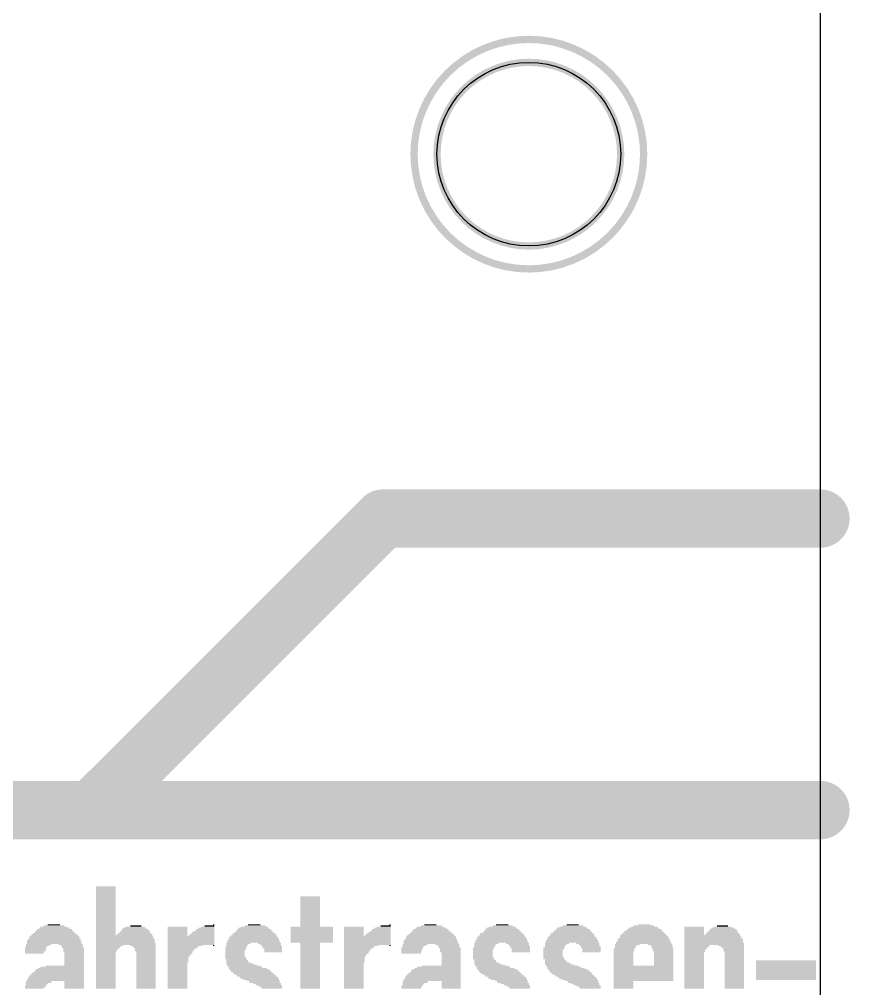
# Model space of a CAD drawing. Extents: x -1 to 100, y 0 to 61.
# Drawn here: x 85.1 to 99.57, y 32.45 to 49.34 of the extents above; entities that cross this region are included whole.
import ezdxf

# ---------------------------------------------------------------- set-up
doc = ezdxf.new("R2010")
doc.units = 0
for name, color, linetype in [('115', 151, 'CONTINUOUS'), ('117', 190, 'CONTINUOUS'), ('170', 151, 'CONTINUOUS'), ('20', 31, 'CONTINUOUS')]:
    doc.layers.add(name, color=color, linetype=linetype)

# ---------------------------------------------------------------- blocks, each defined once
blk = doc.blocks.new('RECT')
blk.add_solid([(-0.5, -0.5), (0.5, -0.5), (-0.5, 0.5), (0.5, 0.5)])

msp = doc.modelspace()

# ---------------------------------------------------------------- linework, layer by layer
at = {"layer": '115', "const_width": 1.016}
for points in [[(86.36, 35.56), (91.44, 40.64)], [(91.44, 40.64), (99.06, 40.64)], [(76.2, 35.56), (86.36, 35.56)], [(86.36, 35.56), (99.06, 35.56)]]:
    msp.add_lwpolyline(points, dxfattribs=at)
at = {"layer": '115', "const_width": 0.508}
for points in [[(91.44, 40.894, 1), (91.44, 40.386)], [(91.62, 40.46, 1), (91.26, 40.82)], [(99.06, 40.386, 1), (99.06, 40.894)], [(86.36, 35.814, 1), (86.36, 35.306)], [(86.18, 35.74, 1), (86.54, 35.38)], [(86.36, 35.306, 1), (86.36, 35.814)], [(99.06, 35.306, 1), (99.06, 35.814)]]:
    msp.add_lwpolyline(points, format="xyb", dxfattribs=at)
at = {"layer": '117', "const_width": 0.127}
for points in [[(93.98, 44.99, 1), (93.98, 48.99, 1), (93.98, 44.99)], [(93.98, 45.39, 1), (93.98, 48.59, 1), (93.98, 45.39)]]:
    msp.add_lwpolyline(points, format="xyb", dxfattribs=at)
at = {"layer": '20'}
msp.add_line((99.06, 0), (99.06, 60.96), dxfattribs=at)
msp.add_circle((93.98, 46.99), 1.6, dxfattribs=at)

# ---------------------------------------------------------------- block references
at = {"layer": '170'}
for p, xscale, yscale in [((86.61, 34.22), 0.34, 0.02), ((86.61, 34.195), 0.34, 0.03), ((86.61, 34.17), 0.34, 0.02), ((86.61, 34.15), 0.34, 0.02), ((86.61, 34.13), 0.34, 0.02), ((86.61, 34.11), 0.34, 0.02), ((86.61, 34.09), 0.34, 0.02), ((86.61, 34.07), 0.34, 0.02), ((86.61, 34.05), 0.34, 0.02), ((86.61, 34.025), 0.34, 0.03), ((86.61, 34), 0.34, 0.02), ((86.61, 33.98), 0.34, 0.02), ((86.61, 33.96), 0.34, 0.02), ((86.61, 33.94), 0.34, 0.02), ((90.17, 34.05), 0.34, 0.02), ((90.17, 34.025), 0.34, 0.03), ((90.17, 34), 0.34, 0.02), ((90.17, 33.98), 0.34, 0.02), ((90.17, 33.96), 0.34, 0.02), ((90.17, 33.94), 0.34, 0.02), ((86.61, 33.92), 0.34, 0.02), ((86.61, 33.9), 0.34, 0.02), ((86.61, 33.88), 0.34, 0.02), ((86.61, 33.86), 0.34, 0.02), ((86.61, 33.835), 0.34, 0.03), ((86.61, 33.81), 0.34, 0.02), ((86.61, 33.79), 0.34, 0.02), ((86.61, 33.77), 0.34, 0.02), ((90.17, 33.92), 0.34, 0.02), ((90.17, 33.9), 0.34, 0.02), ((90.17, 33.88), 0.34, 0.02), ((90.17, 33.86), 0.34, 0.02), ((90.17, 33.835), 0.34, 0.03), ((90.17, 33.81), 0.34, 0.02), ((90.17, 33.79), 0.34, 0.02), ((90.17, 33.77), 0.34, 0.02), ((86.61, 33.75), 0.34, 0.02), ((86.61, 33.73), 0.34, 0.02), ((86.61, 33.71), 0.34, 0.02), ((86.61, 33.69), 0.34, 0.02), ((86.61, 33.67), 0.34, 0.02), ((86.61, 33.645), 0.34, 0.03), ((86.61, 33.62), 0.34, 0.02), ((86.61, 33.6), 0.34, 0.02), ((90.17, 33.75), 0.34, 0.02), ((90.17, 33.73), 0.34, 0.02), ((90.17, 33.71), 0.34, 0.02), ((90.17, 33.69), 0.34, 0.02), ((90.17, 33.67), 0.34, 0.02), ((90.17, 33.645), 0.34, 0.03), ((90.17, 33.62), 0.34, 0.02), ((90.17, 33.6), 0.34, 0.02), ((85.715, 33.43), 0.69, 0.02), ((85.715, 33.45), 0.65, 0.02), ((85.715, 33.475), 0.61, 0.03), ((85.715, 33.5), 0.53, 0.02), ((85.705, 33.52), 0.47, 0.02), ((85.71, 33.54), 0.36, 0.02), ((85.705, 33.56), 0.21, 0.02), ((86.61, 33.58), 0.34, 0.02), ((86.61, 33.56), 0.34, 0.02), ((86.61, 33.54), 0.34, 0.02), ((86.61, 33.52), 0.34, 0.02), ((86.61, 33.5), 0.34, 0.02), ((86.61, 33.475), 0.34, 0.03), ((86.61, 33.45), 0.34, 0.02), ((86.61, 33.43), 0.34, 0.02), ((87.115, 33.43), 0.53, 0.02), ((87.125, 33.45), 0.51, 0.02), ((87.12, 33.475), 0.46, 0.03), ((87.11, 33.5), 0.4, 0.02), ((87.12, 33.52), 0.34, 0.02), ((87.135, 33.54), 0.19, 0.02), ((87.86, 33.52), 0.34, 0.02), ((87.86, 33.5), 0.34, 0.02), ((87.86, 33.475), 0.34, 0.03), ((87.86, 33.45), 0.34, 0.02), ((87.86, 33.43), 0.34, 0.02), ((88.31, 33.43), 0.38, 0.02), ((88.33, 33.45), 0.34, 0.02), ((88.34, 33.475), 0.32, 0.03), ((88.36, 33.5), 0.28, 0.02), ((88.385, 33.52), 0.23, 0.02), ((88.415, 33.54), 0.17, 0.02), ((88.49, 33.56), 0.02, 0.02), ((89.195, 33.43), 0.67, 0.02), ((89.195, 33.45), 0.63, 0.02), ((89.195, 33.475), 0.59, 0.03), ((89.185, 33.5), 0.53, 0.02), ((89.195, 33.52), 0.47, 0.02), ((89.21, 33.54), 0.36, 0.02), ((89.195, 33.56), 0.21, 0.02), ((90.2, 33.52), 0.74, 0.02), ((90.2, 33.5), 0.74, 0.02), ((90.2, 33.475), 0.74, 0.03), ((90.2, 33.45), 0.74, 0.02), ((90.2, 33.43), 0.74, 0.02), ((90.17, 33.58), 0.34, 0.02), ((90.17, 33.56), 0.34, 0.02), ((90.17, 33.54), 0.34, 0.02), ((90.93, 33.52), 0.34, 0.02), ((90.93, 33.5), 0.34, 0.02), ((90.93, 33.475), 0.34, 0.03), ((90.93, 33.45), 0.34, 0.02), ((90.93, 33.43), 0.34, 0.02), ((91.38, 33.43), 0.38, 0.02), ((91.4, 33.45), 0.34, 0.02), ((91.41, 33.475), 0.32, 0.03), ((91.43, 33.5), 0.28, 0.02), ((91.45, 33.52), 0.24, 0.02), ((91.485, 33.54), 0.17, 0.02), ((91.56, 33.56), 0.02, 0.02), ((92.28, 33.43), 0.7, 0.02), ((92.275, 33.45), 0.65, 0.02), ((92.275, 33.475), 0.61, 0.03), ((92.275, 33.5), 0.53, 0.02), ((92.265, 33.52), 0.47, 0.02), ((92.28, 33.54), 0.36, 0.02), ((92.265, 33.56), 0.21, 0.02), ((93.515, 33.43), 0.67, 0.02), ((93.515, 33.45), 0.63, 0.02), ((93.515, 33.475), 0.59, 0.03), ((93.505, 33.5), 0.53, 0.02), ((93.515, 33.52), 0.47, 0.02), ((93.525, 33.54), 0.35, 0.02), ((93.515, 33.56), 0.21, 0.02), ((94.74, 33.43), 0.68, 0.02), ((94.74, 33.45), 0.64, 0.02), ((94.745, 33.475), 0.59, 0.03), ((94.735, 33.5), 0.53, 0.02), ((94.74, 33.52), 0.46, 0.02), ((94.75, 33.54), 0.36, 0.02), ((94.745, 33.56), 0.21, 0.02), ((95.98, 33.43), 0.7, 0.02), ((95.98, 33.45), 0.66, 0.02), ((95.99, 33.475), 0.6, 0.03), ((95.98, 33.5), 0.52, 0.02), ((95.99, 33.52), 0.46, 0.02), ((95.98, 33.54), 0.36, 0.02), ((95.99, 33.56), 0.22, 0.02), ((96.86, 33.52), 0.34, 0.02), ((96.86, 33.5), 0.34, 0.02), ((96.86, 33.475), 0.34, 0.03), ((96.86, 33.45), 0.34, 0.02), ((96.86, 33.43), 0.34, 0.02), ((97.355, 33.43), 0.53, 0.02), ((97.365, 33.45), 0.51, 0.02), ((97.365, 33.475), 0.47, 0.03), ((97.36, 33.5), 0.4, 0.02), ((97.355, 33.52), 0.31, 0.02), ((97.355, 33.54), 0.19, 0.02), ((85.705, 33.285), 0.93, 0.03), ((85.715, 33.31), 0.91, 0.02), ((85.715, 33.35), 0.87, 0.02), ((85.715, 33.33), 0.87, 0.02), ((85.715, 33.37), 0.83, 0.02), ((85.715, 33.39), 0.79, 0.02), ((85.71, 33.41), 0.74, 0.02), ((86.61, 33.41), 0.34, 0.02), ((86.61, 33.39), 0.34, 0.02), ((86.93, 33.37), 0.98, 0.02), ((86.95, 33.31), 1.02, 0.02), ((86.95, 33.285), 1.02, 0.03), ((87.11, 33.39), 0.62, 0.02), ((87.115, 33.41), 0.57, 0.02), ((87.86, 33.41), 0.34, 0.02), ((87.86, 33.39), 0.34, 0.02), ((87.86, 33.37), 0.34, 0.02), ((88.095, 33.35), 0.81, 0.02), ((88.095, 33.33), 0.81, 0.02), ((88.095, 33.31), 0.81, 0.02), ((88.095, 33.285), 0.81, 0.03), ((88.275, 33.37), 0.45, 0.02), ((88.285, 33.39), 0.43, 0.02), ((88.3, 33.41), 0.4, 0.02), ((89.185, 33.285), 0.91, 0.03), ((89.185, 33.33), 0.87, 0.02), ((89.185, 33.31), 0.87, 0.02), ((89.185, 33.35), 0.83, 0.02), ((89.185, 33.37), 0.79, 0.02), ((89.19, 33.41), 0.74, 0.02), ((89.2, 33.39), 0.76, 0.02), ((90.2, 33.41), 0.74, 0.02), ((90.2, 33.39), 0.74, 0.02), ((90.2, 33.37), 0.74, 0.02), ((90.2, 33.35), 0.74, 0.02), ((90.2, 33.33), 0.74, 0.02), ((90.2, 33.31), 0.74, 0.02), ((90.2, 33.285), 0.74, 0.03), ((90.93, 33.41), 0.34, 0.02), ((90.93, 33.39), 0.34, 0.02), ((90.93, 33.37), 0.34, 0.02), ((91.165, 33.35), 0.81, 0.02), ((91.165, 33.33), 0.81, 0.02), ((91.165, 33.31), 0.81, 0.02), ((91.165, 33.285), 0.81, 0.03), ((91.345, 33.37), 0.45, 0.02), ((91.355, 33.39), 0.43, 0.02), ((91.365, 33.41), 0.41, 0.02), ((92.265, 33.285), 0.93, 0.03), ((92.275, 33.31), 0.91, 0.02), ((92.275, 33.35), 0.87, 0.02), ((92.275, 33.33), 0.87, 0.02), ((92.275, 33.37), 0.83, 0.02), ((92.275, 33.39), 0.79, 0.02), ((92.28, 33.41), 0.74, 0.02), ((93.505, 33.285), 0.91, 0.03), ((93.505, 33.33), 0.87, 0.02), ((93.505, 33.31), 0.87, 0.02), ((93.505, 33.35), 0.83, 0.02), ((93.505, 33.37), 0.79, 0.02), ((93.5, 33.41), 0.74, 0.02), ((93.515, 33.39), 0.77, 0.02), ((94.735, 33.285), 0.91, 0.03), ((94.735, 33.33), 0.87, 0.02), ((94.735, 33.31), 0.87, 0.02), ((94.73, 33.35), 0.82, 0.02), ((94.73, 33.37), 0.78, 0.02), ((94.73, 33.41), 0.74, 0.02), ((94.74, 33.39), 0.76, 0.02), ((95.985, 33.31), 0.91, 0.02), ((95.985, 33.285), 0.91, 0.03), ((95.98, 33.33), 0.86, 0.02), ((95.98, 33.37), 0.82, 0.02), ((95.99, 33.35), 0.84, 0.02), ((95.98, 33.39), 0.78, 0.02), ((95.98, 33.41), 0.74, 0.02), ((96.86, 33.41), 0.34, 0.02), ((96.86, 33.39), 0.34, 0.02), ((97.175, 33.37), 0.97, 0.02), ((97.185, 33.35), 0.99, 0.02), ((97.185, 33.33), 0.99, 0.02), ((97.2, 33.31), 1.02, 0.02), ((97.2, 33.285), 1.02, 0.03), ((97.355, 33.39), 0.61, 0.02), ((97.355, 33.41), 0.57, 0.02), ((85.39, 33.16), 0.38, 0.02), ((85.38, 33.14), 0.36, 0.02), ((85.38, 33.115), 0.36, 0.03), ((85.44, 33.22), 0.44, 0.02), ((85.42, 33.2), 0.4, 0.02), ((85.4, 33.18), 0.36, 0.02), ((85.715, 33.26), 0.95, 0.02), ((85.715, 33.24), 0.95, 0.02), ((86, 33.22), 0.42, 0.02), ((86.02, 33.2), 0.38, 0.02), ((86.03, 33.18), 0.36, 0.02), ((86.04, 33.16), 0.38, 0.02), ((86.05, 33.14), 0.36, 0.02), ((86.05, 33.115), 0.36, 0.03), ((86.95, 33.26), 1.02, 0.02), ((86.96, 33.24), 1.04, 0.02), ((86.96, 33.22), 1.04, 0.02), ((86.675, 33.2), 0.47, 0.02), ((86.655, 33.18), 0.43, 0.02), ((86.645, 33.16), 0.41, 0.02), ((86.635, 33.14), 0.39, 0.02), ((86.62, 33.115), 0.36, 0.03), ((87.26, 33.2), 0.44, 0.02), ((87.28, 33.18), 0.4, 0.02), ((87.29, 33.16), 0.38, 0.02), ((87.3, 33.14), 0.36, 0.02), ((87.3, 33.115), 0.36, 0.03), ((88.095, 33.26), 0.81, 0.02), ((88.095, 33.24), 0.81, 0.02), ((88.095, 33.22), 0.81, 0.02), ((87.99, 33.2), 0.6, 0.02), ((87.955, 33.18), 0.53, 0.02), ((87.945, 33.16), 0.51, 0.02), ((87.925, 33.14), 0.47, 0.02), ((87.915, 33.115), 0.45, 0.03), ((88.49, 33.2), 0.02, 0.02), ((88.87, 33.16), 0.36, 0.02), ((88.87, 33.14), 0.36, 0.02), ((88.86, 33.115), 0.34, 0.03), ((88.92, 33.24), 0.42, 0.02), ((88.9, 33.22), 0.38, 0.02), ((88.89, 33.2), 0.36, 0.02), ((88.89, 33.18), 0.36, 0.02), ((89.185, 33.26), 0.91, 0.02), ((89.46, 33.24), 0.4, 0.02), ((89.48, 33.22), 0.36, 0.02), ((89.49, 33.2), 0.34, 0.02), ((89.51, 33.18), 0.34, 0.02), ((89.51, 33.16), 0.34, 0.02), ((89.525, 33.14), 0.31, 0.02), ((89.525, 33.115), 0.31, 0.03), ((90.2, 33.26), 0.74, 0.02), ((90.17, 33.24), 0.34, 0.02), ((90.17, 33.22), 0.34, 0.02), ((90.17, 33.2), 0.34, 0.02), ((90.17, 33.18), 0.34, 0.02), ((90.17, 33.16), 0.34, 0.02), ((90.17, 33.14), 0.34, 0.02), ((90.17, 33.115), 0.34, 0.03), ((91.165, 33.26), 0.81, 0.02), ((91.165, 33.24), 0.81, 0.02), ((91.165, 33.22), 0.81, 0.02), ((91.06, 33.2), 0.6, 0.02), ((91.025, 33.18), 0.53, 0.02), ((91.015, 33.16), 0.51, 0.02), ((90.995, 33.14), 0.47, 0.02), ((90.985, 33.115), 0.45, 0.03), ((91.56, 33.2), 0.02, 0.02), ((91.95, 33.16), 0.38, 0.02), ((91.94, 33.14), 0.36, 0.02), ((91.94, 33.115), 0.36, 0.03), ((92, 33.22), 0.44, 0.02), ((91.98, 33.2), 0.4, 0.02), ((91.96, 33.18), 0.36, 0.02), ((92.275, 33.26), 0.95, 0.02), ((92.275, 33.24), 0.95, 0.02), ((92.56, 33.22), 0.42, 0.02), ((92.58, 33.2), 0.38, 0.02), ((92.59, 33.18), 0.36, 0.02), ((92.6, 33.16), 0.38, 0.02), ((92.61, 33.14), 0.36, 0.02), ((92.61, 33.115), 0.36, 0.03), ((93.19, 33.16), 0.36, 0.02), ((93.19, 33.14), 0.36, 0.02), ((93.18, 33.115), 0.34, 0.03), ((93.24, 33.24), 0.42, 0.02), ((93.22, 33.22), 0.38, 0.02), ((93.21, 33.2), 0.36, 0.02), ((93.21, 33.18), 0.36, 0.02), ((93.505, 33.26), 0.91, 0.02), ((93.78, 33.24), 0.4, 0.02), ((93.8, 33.22), 0.36, 0.02), ((93.81, 33.2), 0.34, 0.02), ((93.83, 33.18), 0.34, 0.02), ((93.83, 33.16), 0.34, 0.02), ((93.84, 33.14), 0.32, 0.02), ((93.84, 33.115), 0.32, 0.03), ((94.41, 33.16), 0.36, 0.02), ((94.41, 33.14), 0.36, 0.02), ((94.4, 33.115), 0.34, 0.03), ((94.47, 33.24), 0.42, 0.02), ((94.45, 33.22), 0.38, 0.02), ((94.435, 33.2), 0.35, 0.02), ((94.435, 33.18), 0.35, 0.02), ((94.735, 33.26), 0.91, 0.02), ((95.01, 33.24), 0.4, 0.02), ((95.03, 33.22), 0.36, 0.02), ((95.04, 33.2), 0.34, 0.02), ((95.06, 33.18), 0.34, 0.02), ((95.06, 33.16), 0.34, 0.02), ((95.07, 33.14), 0.32, 0.02), ((95.07, 33.115), 0.32, 0.03), ((95.64, 33.14), 0.36, 0.02), ((95.64, 33.115), 0.36, 0.03), ((95.695, 33.22), 0.43, 0.02), ((95.67, 33.2), 0.38, 0.02), ((95.66, 33.18), 0.36, 0.02), ((95.66, 33.16), 0.36, 0.02), ((95.98, 33.26), 0.96, 0.02), ((95.98, 33.24), 0.96, 0.02), ((96.265, 33.22), 0.43, 0.02), ((96.29, 33.2), 0.38, 0.02), ((96.3, 33.18), 0.36, 0.02), ((96.31, 33.16), 0.38, 0.02), ((96.32, 33.14), 0.36, 0.02), ((96.32, 33.115), 0.36, 0.03), ((97.2, 33.26), 1.02, 0.02), ((97.21, 33.24), 1.04, 0.02), ((97.21, 33.22), 1.04, 0.02), ((96.91, 33.2), 0.44, 0.02), ((96.9, 33.18), 0.42, 0.02), ((96.89, 33.16), 0.4, 0.02), ((96.88, 33.14), 0.38, 0.02), ((96.87, 33.115), 0.36, 0.03), ((97.505, 33.2), 0.45, 0.02), ((97.525, 33.18), 0.41, 0.02), ((97.54, 33.16), 0.38, 0.02), ((97.55, 33.14), 0.36, 0.02), ((97.55, 33.115), 0.36, 0.03), ((85.365, 33.09), 0.33, 0.02), ((85.365, 33.07), 0.33, 0.02), ((86.05, 33.09), 0.36, 0.02), ((86.06, 33.07), 0.34, 0.02), ((86.06, 33.05), 0.34, 0.02), ((86.06, 33.03), 0.34, 0.02), ((86.06, 33.01), 0.34, 0.02), ((86.06, 32.99), 0.34, 0.02), ((86.06, 32.97), 0.34, 0.02), ((86.06, 32.95), 0.34, 0.02), ((86.06, 32.925), 0.34, 0.03), ((86.62, 33.09), 0.36, 0.02), ((86.61, 33.07), 0.34, 0.02), ((86.61, 33.05), 0.34, 0.02), ((86.61, 33.03), 0.34, 0.02), ((86.61, 33.01), 0.34, 0.02), ((86.61, 32.99), 0.34, 0.02), ((86.61, 32.97), 0.34, 0.02), ((86.61, 32.95), 0.34, 0.02), ((86.61, 32.925), 0.34, 0.03), ((87.31, 33.09), 0.34, 0.02), ((87.31, 33.07), 0.34, 0.02), ((87.31, 33.05), 0.34, 0.02), ((87.31, 33.03), 0.34, 0.02), ((87.31, 33.01), 0.34, 0.02), ((87.31, 32.99), 0.34, 0.02), ((87.31, 32.97), 0.34, 0.02), ((87.31, 32.95), 0.34, 0.02), ((87.31, 32.925), 0.34, 0.03), ((87.905, 33.09), 0.43, 0.02), ((87.905, 33.07), 0.43, 0.02), ((87.895, 33.05), 0.41, 0.02), ((87.88, 33.03), 0.38, 0.02), ((87.88, 33.01), 0.38, 0.02), ((87.87, 32.99), 0.36, 0.02), ((87.87, 32.97), 0.36, 0.02), ((87.87, 32.95), 0.36, 0.02), ((87.87, 32.925), 0.36, 0.03), ((88.86, 33.09), 0.34, 0.02), ((88.86, 33.07), 0.34, 0.02), ((88.86, 33.05), 0.34, 0.02), ((88.86, 33.03), 0.34, 0.02), ((88.86, 33.01), 0.34, 0.02), ((88.87, 32.99), 0.36, 0.02), ((88.87, 32.97), 0.36, 0.02), ((88.89, 32.95), 0.36, 0.02), ((88.9, 32.925), 0.38, 0.03), ((89.525, 33.09), 0.31, 0.02), ((90.17, 33.09), 0.34, 0.02), ((90.17, 33.07), 0.34, 0.02), ((90.17, 33.05), 0.34, 0.02), ((90.17, 33.03), 0.34, 0.02), ((90.17, 33.01), 0.34, 0.02), ((90.17, 32.99), 0.34, 0.02), ((90.17, 32.97), 0.34, 0.02), ((90.17, 32.95), 0.34, 0.02), ((90.17, 32.925), 0.34, 0.03), ((90.975, 33.09), 0.43, 0.02), ((90.975, 33.07), 0.43, 0.02), ((90.96, 33.05), 0.4, 0.02), ((90.95, 33.03), 0.38, 0.02), ((90.95, 33.01), 0.38, 0.02), ((90.94, 32.99), 0.36, 0.02), ((90.94, 32.97), 0.36, 0.02), ((90.94, 32.95), 0.36, 0.02), ((90.94, 32.925), 0.36, 0.03), ((91.93, 33.09), 0.34, 0.02), ((91.93, 33.07), 0.34, 0.02), ((92.61, 33.09), 0.36, 0.02), ((92.625, 33.07), 0.33, 0.02), ((92.625, 33.05), 0.33, 0.02), ((92.625, 33.03), 0.33, 0.02), ((92.625, 33.01), 0.33, 0.02), ((92.625, 32.99), 0.33, 0.02), ((92.625, 32.97), 0.33, 0.02), ((92.625, 32.95), 0.33, 0.02), ((92.625, 32.925), 0.33, 0.03), ((93.18, 33.09), 0.34, 0.02), ((93.18, 33.07), 0.34, 0.02), ((93.18, 33.05), 0.34, 0.02), ((93.18, 33.03), 0.34, 0.02), ((93.18, 33.01), 0.34, 0.02), ((93.19, 32.99), 0.36, 0.02), ((93.19, 32.97), 0.36, 0.02), ((93.21, 32.95), 0.36, 0.02), ((93.22, 32.925), 0.38, 0.03), ((93.84, 33.09), 0.32, 0.02), ((94.4, 33.09), 0.34, 0.02), ((94.4, 33.07), 0.34, 0.02), ((94.4, 33.05), 0.34, 0.02), ((94.4, 33.03), 0.34, 0.02), ((94.4, 33.01), 0.34, 0.02), ((94.41, 32.99), 0.36, 0.02), ((94.41, 32.97), 0.36, 0.02), ((94.435, 32.95), 0.35, 0.02), ((94.45, 32.925), 0.38, 0.03), ((95.07, 33.09), 0.32, 0.02), ((95.63, 33.09), 0.34, 0.02), ((95.63, 33.07), 0.34, 0.02), ((95.63, 33.05), 0.34, 0.02), ((95.63, 33.03), 0.34, 0.02), ((95.63, 33.01), 0.34, 0.02), ((95.63, 32.99), 0.34, 0.02), ((95.63, 32.97), 0.34, 0.02), ((95.63, 32.95), 0.34, 0.02), ((95.63, 32.925), 0.34, 0.03), ((96.33, 33.09), 0.34, 0.02), ((96.33, 33.07), 0.34, 0.02), ((96.33, 33.05), 0.34, 0.02), ((96.33, 33.03), 0.34, 0.02), ((96.33, 33.01), 0.34, 0.02), ((96.33, 32.99), 0.34, 0.02), ((96.33, 32.97), 0.34, 0.02), ((96.33, 32.95), 0.34, 0.02), ((96.33, 32.925), 0.34, 0.03), ((96.87, 33.09), 0.36, 0.02), ((96.86, 33.07), 0.34, 0.02), ((96.86, 33.05), 0.34, 0.02), ((96.86, 33.03), 0.34, 0.02), ((96.86, 33.01), 0.34, 0.02), ((96.86, 32.99), 0.34, 0.02), ((96.86, 32.97), 0.34, 0.02), ((96.86, 32.95), 0.34, 0.02), ((96.86, 32.925), 0.34, 0.03), ((97.56, 33.09), 0.34, 0.02), ((97.56, 33.07), 0.34, 0.02), ((97.56, 33.05), 0.34, 0.02), ((97.56, 33.03), 0.34, 0.02), ((97.56, 33.01), 0.34, 0.02), ((97.56, 32.99), 0.34, 0.02), ((97.56, 32.97), 0.34, 0.02), ((97.56, 32.95), 0.34, 0.02), ((97.56, 32.925), 0.34, 0.03), ((98.46, 32.925), 1.04, 0.03), ((85.8, 32.755), 0.86, 0.03), ((85.81, 32.78), 0.84, 0.02), ((85.83, 32.8), 0.8, 0.02), ((85.85, 32.82), 0.76, 0.02), ((85.895, 32.84), 0.67, 0.02), ((86.06, 32.9), 0.34, 0.02), ((86.06, 32.88), 0.34, 0.02), ((86.06, 32.86), 0.34, 0.02), ((86.61, 32.9), 0.34, 0.02), ((86.61, 32.88), 0.34, 0.02), ((86.61, 32.86), 0.34, 0.02), ((86.61, 32.84), 0.34, 0.02), ((86.61, 32.82), 0.34, 0.02), ((86.61, 32.8), 0.34, 0.02), ((86.61, 32.78), 0.34, 0.02), ((86.61, 32.755), 0.34, 0.03), ((87.31, 32.9), 0.34, 0.02), ((87.31, 32.88), 0.34, 0.02), ((87.31, 32.86), 0.34, 0.02), ((87.31, 32.84), 0.34, 0.02), ((87.31, 32.82), 0.34, 0.02), ((87.31, 32.8), 0.34, 0.02), ((87.31, 32.78), 0.34, 0.02), ((87.31, 32.755), 0.34, 0.03), ((87.86, 32.9), 0.34, 0.02), ((87.86, 32.88), 0.34, 0.02), ((87.86, 32.86), 0.34, 0.02), ((87.86, 32.84), 0.34, 0.02), ((87.86, 32.82), 0.34, 0.02), ((87.86, 32.8), 0.34, 0.02), ((87.86, 32.78), 0.34, 0.02), ((87.86, 32.755), 0.34, 0.03), ((88.92, 32.9), 0.42, 0.02), ((88.945, 32.88), 0.47, 0.02), ((88.985, 32.86), 0.51, 0.02), ((89.015, 32.84), 0.57, 0.02), ((89.045, 32.82), 0.59, 0.02), ((89.08, 32.8), 0.66, 0.02), ((89.11, 32.78), 0.68, 0.02), ((89.14, 32.755), 0.7, 0.03), ((90.17, 32.9), 0.34, 0.02), ((90.17, 32.88), 0.34, 0.02), ((90.17, 32.86), 0.34, 0.02), ((90.17, 32.84), 0.34, 0.02), ((90.17, 32.82), 0.34, 0.02), ((90.17, 32.8), 0.34, 0.02), ((90.17, 32.78), 0.34, 0.02), ((90.17, 32.755), 0.34, 0.03), ((90.93, 32.9), 0.34, 0.02), ((90.93, 32.88), 0.34, 0.02), ((90.93, 32.86), 0.34, 0.02), ((90.93, 32.84), 0.34, 0.02), ((90.93, 32.82), 0.34, 0.02), ((90.93, 32.8), 0.34, 0.02), ((90.93, 32.78), 0.34, 0.02), ((90.93, 32.755), 0.34, 0.03), ((92.36, 32.755), 0.86, 0.03), ((92.37, 32.78), 0.84, 0.02), ((92.39, 32.8), 0.8, 0.02), ((92.41, 32.82), 0.76, 0.02), ((92.455, 32.84), 0.67, 0.02), ((92.625, 32.9), 0.33, 0.02), ((92.625, 32.88), 0.33, 0.02), ((92.625, 32.86), 0.33, 0.02), ((93.24, 32.9), 0.42, 0.02), ((93.26, 32.88), 0.46, 0.02), ((93.305, 32.86), 0.51, 0.02), ((93.335, 32.84), 0.57, 0.02), ((93.365, 32.82), 0.59, 0.02), ((93.4, 32.8), 0.66, 0.02), ((93.43, 32.78), 0.68, 0.02), ((93.46, 32.755), 0.7, 0.03), ((94.47, 32.9), 0.42, 0.02), ((94.49, 32.88), 0.46, 0.02), ((94.53, 32.86), 0.5, 0.02), ((94.565, 32.84), 0.57, 0.02), ((94.595, 32.82), 0.59, 0.02), ((94.625, 32.8), 0.65, 0.02), ((94.66, 32.78), 0.68, 0.02), ((94.69, 32.755), 0.7, 0.03), ((95.63, 32.9), 0.34, 0.02), ((95.63, 32.88), 0.34, 0.02), ((95.63, 32.86), 0.34, 0.02), ((95.98, 32.84), 1.04, 0.02), ((95.98, 32.82), 1.04, 0.02), ((95.98, 32.8), 1.04, 0.02), ((95.98, 32.78), 1.04, 0.02), ((95.98, 32.755), 1.04, 0.03), ((96.33, 32.9), 0.34, 0.02), ((96.33, 32.88), 0.34, 0.02), ((96.33, 32.86), 0.34, 0.02), ((96.86, 32.9), 0.34, 0.02), ((96.86, 32.88), 0.34, 0.02), ((96.86, 32.86), 0.34, 0.02), ((96.86, 32.84), 0.34, 0.02), ((96.86, 32.82), 0.34, 0.02), ((96.86, 32.8), 0.34, 0.02), ((96.86, 32.78), 0.34, 0.02), ((96.86, 32.755), 0.34, 0.03), ((97.56, 32.9), 0.34, 0.02), ((97.56, 32.88), 0.34, 0.02), ((97.56, 32.86), 0.34, 0.02), ((97.56, 32.84), 0.34, 0.02), ((97.56, 32.82), 0.34, 0.02), ((97.56, 32.8), 0.34, 0.02), ((97.56, 32.78), 0.34, 0.02), ((97.56, 32.755), 0.34, 0.03), ((98.46, 32.9), 1.04, 0.02), ((98.46, 32.88), 1.04, 0.02), ((98.46, 32.86), 1.04, 0.02), ((98.46, 32.84), 1.04, 0.02), ((98.46, 32.82), 1.04, 0.02), ((98.46, 32.8), 1.04, 0.02), ((98.46, 32.78), 1.04, 0.02), ((98.46, 32.755), 1.04, 0.03), ((85.735, 32.61), 0.99, 0.02), ((85.735, 32.59), 0.99, 0.02), ((85.745, 32.65), 0.97, 0.02), ((85.745, 32.63), 0.97, 0.02), ((85.755, 32.67), 0.95, 0.02), ((85.765, 32.69), 0.93, 0.02), ((85.775, 32.71), 0.91, 0.02), ((85.785, 32.73), 0.89, 0.02), ((86.61, 32.73), 0.34, 0.02), ((86.61, 32.71), 0.34, 0.02), ((86.61, 32.69), 0.34, 0.02), ((86.61, 32.67), 0.34, 0.02), ((86.61, 32.65), 0.34, 0.02), ((86.61, 32.63), 0.34, 0.02), ((86.61, 32.61), 0.34, 0.02), ((86.61, 32.59), 0.34, 0.02), ((87.31, 32.73), 0.34, 0.02), ((87.31, 32.71), 0.34, 0.02), ((87.31, 32.69), 0.34, 0.02), ((87.31, 32.67), 0.34, 0.02), ((87.31, 32.65), 0.34, 0.02), ((87.31, 32.63), 0.34, 0.02), ((87.31, 32.61), 0.34, 0.02), ((87.31, 32.59), 0.34, 0.02), ((87.86, 32.73), 0.34, 0.02), ((87.86, 32.71), 0.34, 0.02), ((87.86, 32.69), 0.34, 0.02), ((87.86, 32.67), 0.34, 0.02), ((87.86, 32.65), 0.34, 0.02), ((87.86, 32.63), 0.34, 0.02), ((87.86, 32.61), 0.34, 0.02), ((87.86, 32.59), 0.34, 0.02), ((89.165, 32.73), 0.69, 0.02), ((89.185, 32.71), 0.69, 0.02), ((89.22, 32.69), 0.68, 0.02), ((89.24, 32.67), 0.68, 0.02), ((89.27, 32.65), 0.66, 0.02), ((89.29, 32.63), 0.66, 0.02), ((89.315, 32.61), 0.61, 0.02), ((89.355, 32.59), 0.57, 0.02), ((90.17, 32.73), 0.34, 0.02), ((90.17, 32.71), 0.34, 0.02), ((90.17, 32.69), 0.34, 0.02), ((90.17, 32.67), 0.34, 0.02), ((90.17, 32.65), 0.34, 0.02), ((90.17, 32.63), 0.34, 0.02), ((90.17, 32.61), 0.34, 0.02), ((90.17, 32.59), 0.34, 0.02), ((90.93, 32.73), 0.34, 0.02), ((90.93, 32.71), 0.34, 0.02), ((90.93, 32.69), 0.34, 0.02), ((90.93, 32.67), 0.34, 0.02), ((90.93, 32.65), 0.34, 0.02), ((90.93, 32.63), 0.34, 0.02), ((90.93, 32.61), 0.34, 0.02), ((90.93, 32.59), 0.34, 0.02), ((92.295, 32.61), 0.99, 0.02), ((92.295, 32.59), 0.99, 0.02), ((92.305, 32.65), 0.97, 0.02), ((92.305, 32.63), 0.97, 0.02), ((92.315, 32.67), 0.95, 0.02), ((92.325, 32.69), 0.93, 0.02), ((92.335, 32.71), 0.91, 0.02), ((92.35, 32.73), 0.88, 0.02), ((93.48, 32.73), 0.7, 0.02), ((93.5, 32.71), 0.7, 0.02), ((93.535, 32.69), 0.67, 0.02), ((93.56, 32.67), 0.68, 0.02), ((93.59, 32.65), 0.66, 0.02), ((93.61, 32.63), 0.66, 0.02), ((93.63, 32.61), 0.62, 0.02), ((93.675, 32.59), 0.57, 0.02), ((94.71, 32.73), 0.7, 0.02), ((94.73, 32.71), 0.7, 0.02), ((94.76, 32.69), 0.68, 0.02), ((94.785, 32.67), 0.67, 0.02), ((94.815, 32.65), 0.65, 0.02), ((94.84, 32.63), 0.66, 0.02), ((94.86, 32.61), 0.62, 0.02), ((94.9, 32.59), 0.58, 0.02), ((95.98, 32.73), 1.04, 0.02), ((95.98, 32.71), 1.04, 0.02), ((95.98, 32.69), 1.04, 0.02), ((95.98, 32.67), 1.04, 0.02), ((95.98, 32.65), 1.04, 0.02), ((95.98, 32.63), 1.04, 0.02), ((95.98, 32.61), 1.04, 0.02), ((95.98, 32.59), 1.04, 0.02), ((96.86, 32.73), 0.34, 0.02), ((96.86, 32.71), 0.34, 0.02), ((96.86, 32.69), 0.34, 0.02), ((96.86, 32.67), 0.34, 0.02), ((96.86, 32.65), 0.34, 0.02), ((96.86, 32.63), 0.34, 0.02), ((96.86, 32.61), 0.34, 0.02), ((96.86, 32.59), 0.34, 0.02), ((97.56, 32.73), 0.34, 0.02), ((97.56, 32.71), 0.34, 0.02), ((97.56, 32.69), 0.34, 0.02), ((97.56, 32.67), 0.34, 0.02), ((97.56, 32.65), 0.34, 0.02), ((97.56, 32.63), 0.34, 0.02), ((97.56, 32.61), 0.34, 0.02), ((97.56, 32.59), 0.34, 0.02), ((98.46, 32.73), 1.04, 0.02), ((98.46, 32.71), 1.04, 0.02), ((98.46, 32.69), 1.04, 0.02), ((98.46, 32.67), 1.04, 0.02), ((98.46, 32.65), 1.04, 0.02), ((98.46, 32.63), 1.04, 0.02), ((98.46, 32.61), 1.04, 0.02), ((85.38, 32.5), 0.36, 0.02), ((85.38, 32.48), 0.36, 0.02), ((85.365, 32.46), 0.33, 0.02), ((85.44, 32.565), 0.44, 0.03), ((85.41, 32.54), 0.38, 0.02), ((85.4, 32.52), 0.36, 0.02), ((86.06, 32.565), 0.34, 0.03), ((86.06, 32.54), 0.34, 0.02), ((86.06, 32.52), 0.34, 0.02), ((86.06, 32.5), 0.34, 0.02), ((86.06, 32.48), 0.34, 0.02), ((86.06, 32.46), 0.34, 0.02), ((86.61, 32.565), 0.34, 0.03), ((86.61, 32.54), 0.34, 0.02), ((86.61, 32.52), 0.34, 0.02), ((86.61, 32.5), 0.34, 0.02), ((86.61, 32.48), 0.34, 0.02), ((86.61, 32.46), 0.34, 0.02), ((87.31, 32.565), 0.34, 0.03), ((87.31, 32.54), 0.34, 0.02), ((87.31, 32.52), 0.34, 0.02), ((87.31, 32.5), 0.34, 0.02), ((87.31, 32.48), 0.34, 0.02), ((87.31, 32.46), 0.34, 0.02), ((87.86, 32.565), 0.34, 0.03), ((87.86, 32.54), 0.34, 0.02), ((87.86, 32.52), 0.34, 0.02), ((87.86, 32.5), 0.34, 0.02), ((87.86, 32.48), 0.34, 0.02), ((87.86, 32.46), 0.34, 0.02), ((89.375, 32.565), 0.53, 0.03), ((89.42, 32.54), 0.48, 0.02), ((89.44, 32.52), 0.44, 0.02), ((89.47, 32.5), 0.42, 0.02), ((89.49, 32.48), 0.38, 0.02), ((89.5, 32.46), 0.36, 0.02), ((90.17, 32.565), 0.34, 0.03), ((90.17, 32.54), 0.34, 0.02), ((90.17, 32.52), 0.34, 0.02), ((90.17, 32.5), 0.34, 0.02), ((90.17, 32.48), 0.34, 0.02), ((90.17, 32.46), 0.34, 0.02), ((90.93, 32.565), 0.34, 0.03), ((90.93, 32.54), 0.34, 0.02), ((90.93, 32.52), 0.34, 0.02), ((90.93, 32.5), 0.34, 0.02), ((90.93, 32.48), 0.34, 0.02), ((90.93, 32.46), 0.34, 0.02), ((91.94, 32.5), 0.36, 0.02), ((91.94, 32.48), 0.36, 0.02), ((91.93, 32.46), 0.34, 0.02), ((92, 32.565), 0.44, 0.03), ((91.97, 32.54), 0.38, 0.02), ((91.96, 32.52), 0.36, 0.02), ((92.625, 32.565), 0.33, 0.03), ((92.625, 32.54), 0.33, 0.02), ((92.625, 32.52), 0.33, 0.02), ((92.625, 32.5), 0.33, 0.02), ((92.625, 32.48), 0.33, 0.02), ((92.625, 32.46), 0.33, 0.02), ((93.695, 32.565), 0.53, 0.03), ((93.735, 32.54), 0.49, 0.02), ((93.76, 32.52), 0.44, 0.02), ((93.79, 32.5), 0.42, 0.02), ((93.81, 32.48), 0.38, 0.02), ((93.82, 32.46), 0.36, 0.02), ((94.925, 32.565), 0.53, 0.03), ((94.965, 32.54), 0.49, 0.02), ((94.985, 32.52), 0.45, 0.02), ((95.02, 32.5), 0.42, 0.02), ((95.04, 32.48), 0.38, 0.02), ((95.05, 32.46), 0.36, 0.02), ((95.63, 32.565), 0.34, 0.03), ((95.63, 32.54), 0.34, 0.02), ((95.63, 32.52), 0.34, 0.02), ((95.63, 32.5), 0.34, 0.02), ((95.63, 32.48), 0.34, 0.02), ((95.63, 32.46), 0.34, 0.02), ((96.86, 32.565), 0.34, 0.03), ((96.86, 32.54), 0.34, 0.02), ((96.86, 32.52), 0.34, 0.02), ((96.86, 32.5), 0.34, 0.02), ((96.86, 32.48), 0.34, 0.02), ((96.86, 32.46), 0.34, 0.02), ((97.56, 32.565), 0.34, 0.03), ((97.56, 32.54), 0.34, 0.02), ((97.56, 32.52), 0.34, 0.02), ((97.56, 32.5), 0.34, 0.02), ((97.56, 32.48), 0.34, 0.02), ((97.56, 32.46), 0.34, 0.02)]:
    msp.add_blockref('RECT', p, dxfattribs=dict(at, xscale=xscale, yscale=yscale))
at = {"layer": '170', "yscale": 0.02}
for p in [(86.94, 33.35), (86.94, 33.33)]:
    msp.add_blockref('RECT', p, dxfattribs=at)

doc.saveas('drawing.dxf')
